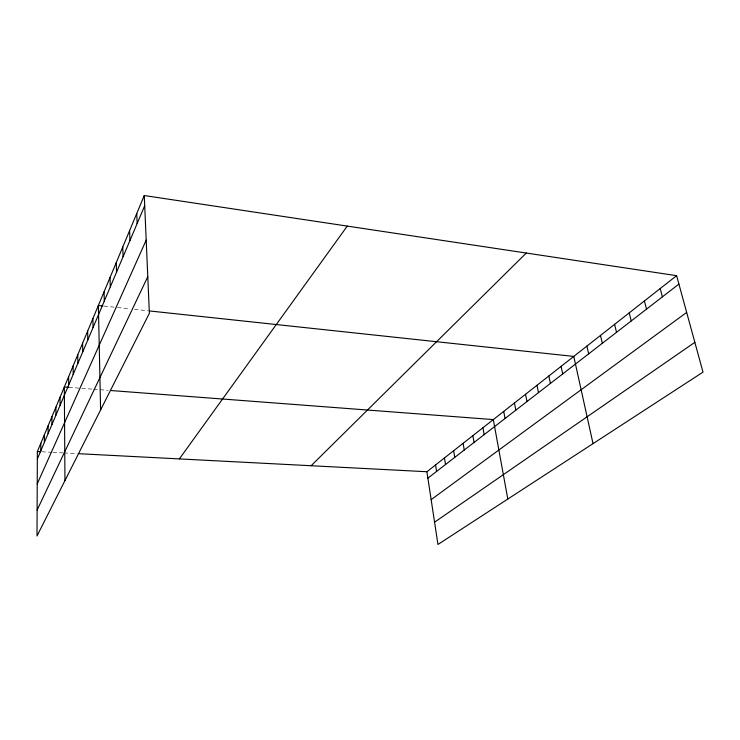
<?xml version="1.0" encoding="UTF-8"?>
<svg xmlns="http://www.w3.org/2000/svg" width="740" height="740" viewBox="0 0 740 740"><rect width="100%" height="100%" fill="white"/><g stroke="black" fill="none" stroke-linecap="round" stroke-linejoin="round"><path stroke-width="0.56" stroke-dasharray="3.7 2.78" d="M41.838 451.789L51.893 452.307M53.012 452.362L62.992 452.88M64.093 452.936L77.293 453.62M68.857 387.344L92.565 389.148M93.675 389.231L108.151 390.332M103.979 306.073L116.328 307.396M117.447 307.516L129.898 308.848M134.495 309.339L148.268 310.818"/><path stroke-width="1.11" d="M48.109 433.575L48.109 425.842M40.802 450.799L40.83 443.279M44.391 442.335L44.4 434.713M144.263 195.536L37.37 451.557L37 535.982L149.369 313.298L144.263 195.536L676.61 275.668L703 372.137L437.95 544.464L426.906 471.732L676.61 275.668M37.342 458.976L144.707 205.711M37.231 483.868L146.196 240.102M37.111 510.045L147.778 276.668M179.367 458.911L347.273 226.098M311.124 465.738L526.27 253.043M427.877 478.151L678.913 284.086M431.143 499.648L686.665 312.419M434.565 522.19L694.851 342.352M37.37 451.557L40.719 451.733M79.495 453.74L426.906 471.732M68.857 387.344L64.325 387.002L64.954 480.593M111.49 390.581L493.312 419.589L507.807 499.047M102.86 305.953L98.365 305.472L100.612 409.914M149.415 310.939L573.768 356.421L593.036 443.63M660.2 288.554L662.402 296.86M644.42 300.949L646.52 309.135M629.222 312.872L631.239 320.947M614.598 324.361L616.513 332.325M600.491 335.433L602.332 343.286M586.894 346.117L588.652 353.859M561.087 366.374L562.715 373.922M548.84 375.994L550.394 383.44M537 385.29L538.489 392.644M525.548 394.281L526.982 401.543M514.457 402.986L515.836 410.154M503.718 411.421L505.041 418.498M482.933 427.739L484.154 434.648M472.869 435.638L474.044 442.455M463.111 443.297L464.248 450.031M453.648 450.725L454.739 457.385M444.472 457.94L445.517 464.507M435.555 464.933L436.572 471.426M136.752 213.527L137.15 223.536M129.602 230.667L129.953 240.518M122.775 247.012L123.09 256.706M116.254 262.617L116.541 272.154M110.029 277.537L110.279 286.917M104.072 291.81L104.294 301.041M92.898 318.57L93.064 327.515M87.653 331.132L87.801 339.947M82.612 343.193L82.741 351.879M77.774 354.793L77.885 363.34M73.121 365.939L73.205 374.366M68.644 376.669L68.709 384.976M60.042 397.25L60.079 405.326M55.916 407.13L55.944 415.085M51.939 416.657L51.957 424.501"/></g></svg>
